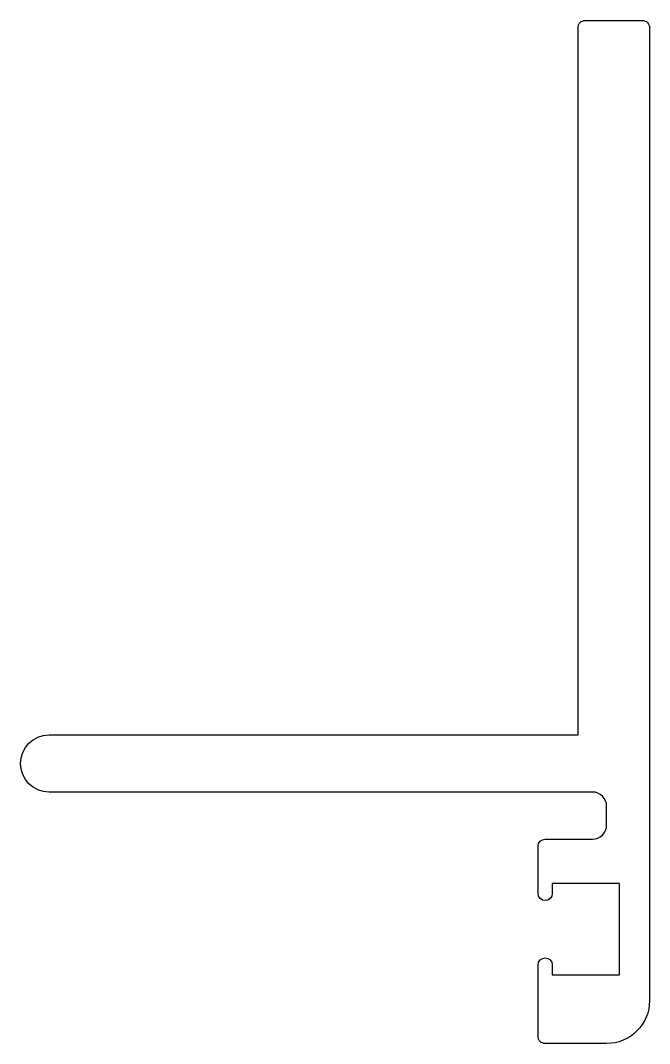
# Model space of a CAD drawing. Extents: x 24.9 to 68.9, y 139.7 to 211.3.
import ezdxf

# ---------------------------------------------------------------- set-up
doc = ezdxf.new("R2010")
doc.units = 0
doc.layers.add('ÜST-PROFIL', color=5, linetype='CONTINUOUS')

msp = doc.modelspace()

# ---------------------------------------------------------------- linework, layer by layer
at = {"layer": 'ÜST-PROFIL'}
msp.add_lwpolyline([(65.852, 139.67), (61.552, 139.67, -0.414214), (61.052, 140.17), (61.052, 145.17, -1), (62.052, 145.17), (62.052, 144.47), (66.752, 144.47), (66.752, 150.87), (62.052, 150.87), (62.052, 150.17, -1), (61.052, 150.17), (61.052, 153.47, -0.414214), (61.552, 153.97), (64.852, 153.97, 0.414214), (65.852, 154.97), (65.852, 156.27, 0.414214), (64.852, 157.27), (26.852, 157.27, -1), (26.852, 161.27), (63.852, 161.27), (63.852, 210.77, -0.414214), (64.352, 211.27), (68.352, 211.27, -0.414214), (68.852, 210.77), (68.852, 142.67, -0.414214)], format="xyb", close=True, dxfattribs=at)

doc.saveas('drawing.dxf')
